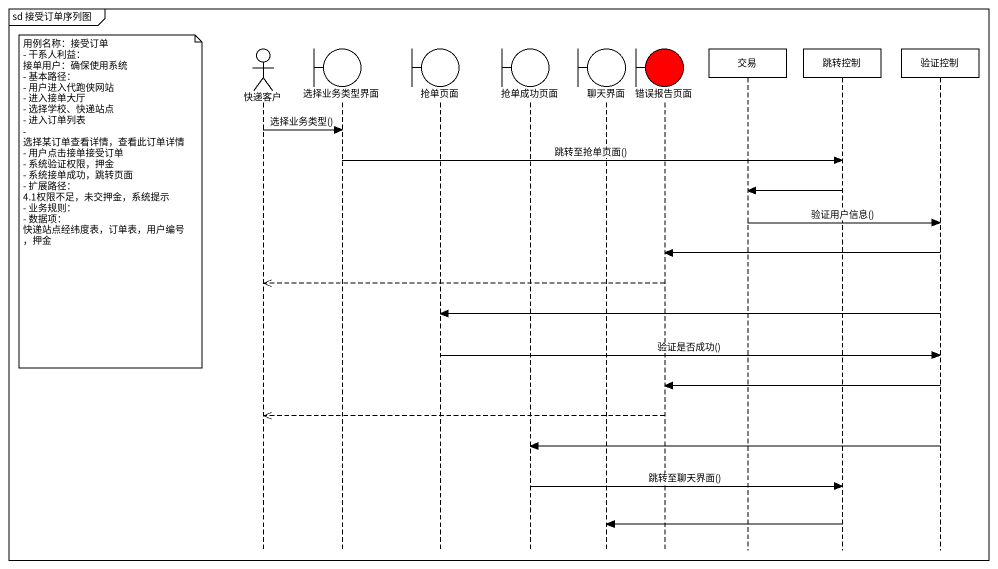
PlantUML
@startuml
mainframe sd 接受订单序列图
hide footbox
actor 快递客户
boundary 选择业务类型界面
boundary 抢单页面
boundary 抢单成功页面
boundary 聊天界面
boundary 错误报告页面 #FF0000
participant 交易
participant 跳转控制
participant 验证控制

快递客户 -> 选择业务类型界面 : 选择业务类型()
选择业务类型界面 -> 跳转控制 : 跳转至抢单页面()
跳转控制 -> 交易
note left of 快递客户
  用例名称：接受订单
  - 干系人利益：
  接单用户：确保使用系统
  - 基本路径：
  - 用户进入代跑侠网站
  - 进入接单大厅
  - 选择学校、快递站点
  - 进入订单列表
  - 选择某订单查看详情，查看此订单详情
  - 用户点击接单接受订单
  - 系统验证权限，押金
  - 系统接单成功，跳转页面
  - 扩展路径：
  4.1权限不足，未交押金，系统提示
  - 业务规则：
  - 数据项：
  快递站点经纬度表，订单表，用户编号，押金
end note
交易 -> 验证控制 : 验证用户信息()
验证控制 -> 错误报告页面
错误报告页面 -->> 快递客户
验证控制 -> 抢单页面
抢单页面 -> 验证控制 : 验证是否成功()
验证控制 -> 错误报告页面
错误报告页面 -->> 快递客户
验证控制 -> 抢单成功页面
抢单成功页面 -> 跳转控制 : 跳转至聊天界面()
跳转控制 -> 聊天界面
@enduml
